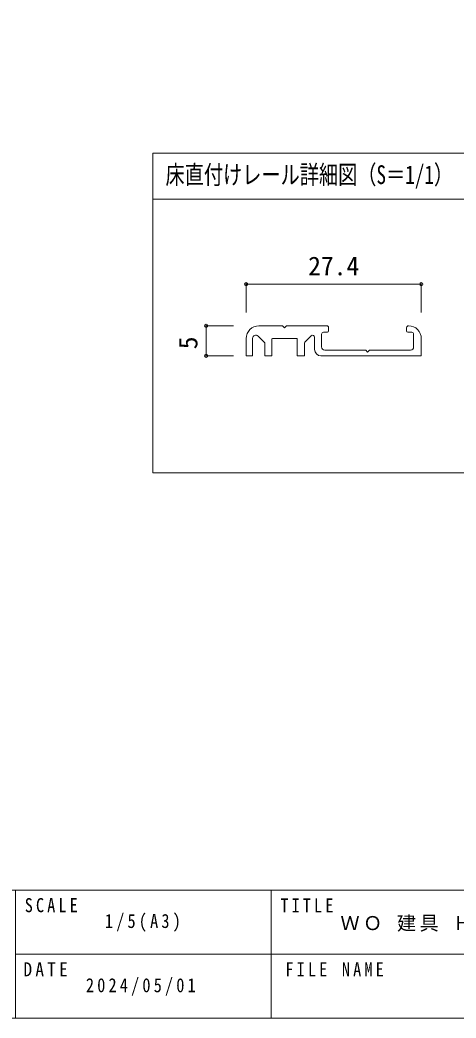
# Model space of a CAD drawing. Units: millimetres on the paper, with parts at other scales. Extents: x -197 to 281, y -138 to 137.
# Drawn here: x 18.6 to 86.8, y -138 to 18.1 of the extents above; entities that cross this region are included whole.
import ezdxf
from ezdxf.enums import TextEntityAlignment as Align

# ---------------------------------------------------------------- set-up
doc = ezdxf.new("R2010")
doc.units = ezdxf.units.MM
doc.header["$PDMODE"] = 32
doc.header["$PDSIZE"] = 0.5
for name, color, linetype, lineweight in [('0-0_補助線', 7, 'Continuous', 9), ('0-A_文字', 3, 'Continuous', 9), ('7-0_補助線', 7, 'Continuous', 9), ('F-0_補助線', 7, 'Continuous', 9)]:
    doc.layers.add(name, color=color, linetype=linetype, lineweight=lineweight)
doc.layers.add('F-A_文字', color=7, linetype='Continuous')
doc.styles.add('ＭＳ ゴシック', font='')
doc.styles.get('ＭＳ ゴシック').set_extended_font_data('MS Gothic')

msp = doc.modelspace()

# ---------------------------------------------------------------- linework, layer by layer
at = {"layer": '0-0_補助線', "color": 3}
for p, q in [((89.328, -2.697), (39.328, -2.697)), ((39.328, -2.697), (39.328, -52.697)), ((89.328, -9.897), (39.328, -9.897))]:
    msp.add_line(p, q, dxfattribs=at)
at = {"layer": '0-A_文字'}
msp.add_line((39.328, -52.697), (89.328, -52.697), dxfattribs=at)
at = {"layer": '7-0_補助線', "color": 4}
for p, q in [((53.947, -23.198), (81.347, -23.198)), ((53.947, -23.198), (53.947, -27.608)), ((81.347, -23.198), (81.347, -27.608)), ((47.692, -29.714), (47.692, -34.414)), ((47.692, -29.714), (51.95, -29.714)), ((47.692, -34.414), (51.95, -34.414))]:
    msp.add_line(p, q, dxfattribs=at)
at = {"layer": '7-0_補助線'}
for p, q in [((55.947, -29.714), (59.647, -29.714)), ((59.947, -30.014), (59.647, -29.714)), ((59.947, -30.014), (60.247, -29.714)), ((66.547, -29.714), (60.247, -29.714)), ((65.747, -31.014), (65.747, -33.014)), ((66.647, -30.714), (66.047, -30.714)), ((66.847, -30.014), (66.847, -30.514)), ((79.047, -30.014), (79.047, -30.514)), ((79.247, -30.714), (79.847, -30.714)), ((80.147, -31.014), (80.147, -33.014)), ((53.947, -34.414), (53.947, -31.714)), ((54.947, -34.414), (54.947, -31.671)), ((57.947, -34.414), (57.947, -31.814)), ((58.047, -31.714), (61.847, -31.714)), ((61.947, -34.414), (61.947, -31.814)), ((63.047, -34.414), (63.047, -32.489)), ((63.135, -32.276), (64.135, -31.276)), ((64.647, -31.489), (64.647, -33.414)), ((81.347, -31.714), (81.347, -34.414)), ((66.247, -33.514), (72.647, -33.514)), ((72.947, -33.814), (72.647, -33.514)), ((53.947, -34.414), (54.947, -34.414)), ((56.847, -34.414), (57.947, -34.414)), ((61.947, -34.414), (63.047, -34.414)), ((65.647, -34.414), (81.347, -34.414))]:
    msp.add_line(p, q, dxfattribs=at)
for points in [[(56.847, -34.414), (56.847, -32.364), (55.8, -31.318)], [(72.947, -33.814), (73.247, -33.514), (79.647, -33.514)]]:
    msp.add_lwpolyline(points, dxfattribs=at)
for centre, radius, start, end in [((55.947, -31.714), 2, 90, 180), ((55.447, -31.671), 0.5, 45, 180), ((64.347, -31.489), 0.3, 360, 135), ((66.047, -31.014), 0.3, 90, 180), ((66.547, -30.014), 0.3, 360, 90), ((66.647, -30.514), 0.2, 270, 360), ((79.347, -30.014), 0.3, 90, 180), ((79.247, -30.514), 0.2, 180, 270), ((79.347, -31.714), 2, 360, 90), ((79.847, -31.014), 0.3, 0, 90), ((58.047, -31.814), 0.1, 90, 180), ((61.847, -31.814), 0.1, 0, 90), ((63.347, -32.489), 0.3, 135, 180), ((65.647, -33.414), 1, 180, 270), ((66.247, -33.014), 0.5, 180, 270), ((79.647, -33.014), 0.5, 270, 0)]:
    msp.add_arc(centre, radius, start, end, dxfattribs=at)
for p in [(53.947, -23.198), (81.347, -23.198), (47.692, -29.714), (47.692, -34.414)]:
    msp.add_point(p, dxfattribs=at)
at = {"layer": 'F-0_補助線', "color": 3, "lineweight": 18}
msp.add_line((-197.169, -118), (197.831, -118), dxfattribs=at)
msp.add_lwpolyline([(-197.169, 137), (197.831, 137), (197.831, -138), (-197.169, -138)], close=True, dxfattribs=at)
at = {"layer": 'F-0_補助線', "color": 2, "lineweight": 18}
for points in [[(17.831, -118), (57.831, -118), (57.831, -128), (17.831, -128)], [(57.831, -118), (177.831, -118), (177.831, -128), (57.831, -128)], [(17.831, -128), (57.831, -128), (57.831, -138), (17.831, -138)]]:
    msp.add_lwpolyline(points, close=True, dxfattribs=at)

# ---------------------------------------------------------------- texts
at = {"layer": '0-0_補助線', "style": 'ＭＳ ゴシック', "width": 0.75}
msp.add_text('床直付けレール詳細図（S＝1/1）', height=2.933, dxfattribs=at).set_placement((41.328, -8.422), align=Align.BOTTOM_LEFT)
at = {"layer": '7-0_補助線', "style": 'ＭＳ ゴシック'}
msp.add_text('27.4', height=2.933, dxfattribs=at).set_placement((63.647, -22.698), align=Align.BOTTOM_LEFT)
msp.add_text('5', height=2.933, rotation=90, dxfattribs=at).set_placement((47.192, -33.38), align=Align.BOTTOM_LEFT)
at = {"layer": 'F-A_文字', "char_height": 2.199, "attachment_point": 7, "style": 'ＭＳ ゴシック'}
for s, insert in [('\\T1.38;\\W0.85;SCALE', (19.3, -121.478)), ('\\T1.38;\\W0.85;TITLE', (59.3, -121.478)), ('\\T1.39;\\W0.85;1/5(A3)', (31.843, -124.5)), ('\\T1.18;ＷＯ\\~建具\\~Ｈ２０ルーバークローゼット\\~下地枠\\~間口４．５尺', (68.693, -124.5)), ('\\T1.38;\\W0.9;DATE', (19.106, -131.478)), ('\\T1.39;\\W0.85;FILE\\~NAME', (60.075, -131.478)), ('\\T1.39;\\W0.85;2024/05/01', (28.87, -134.5))]:
    msp.add_mtext(s, dxfattribs=dict(at, insert=insert))

doc.saveas('drawing.dxf')
